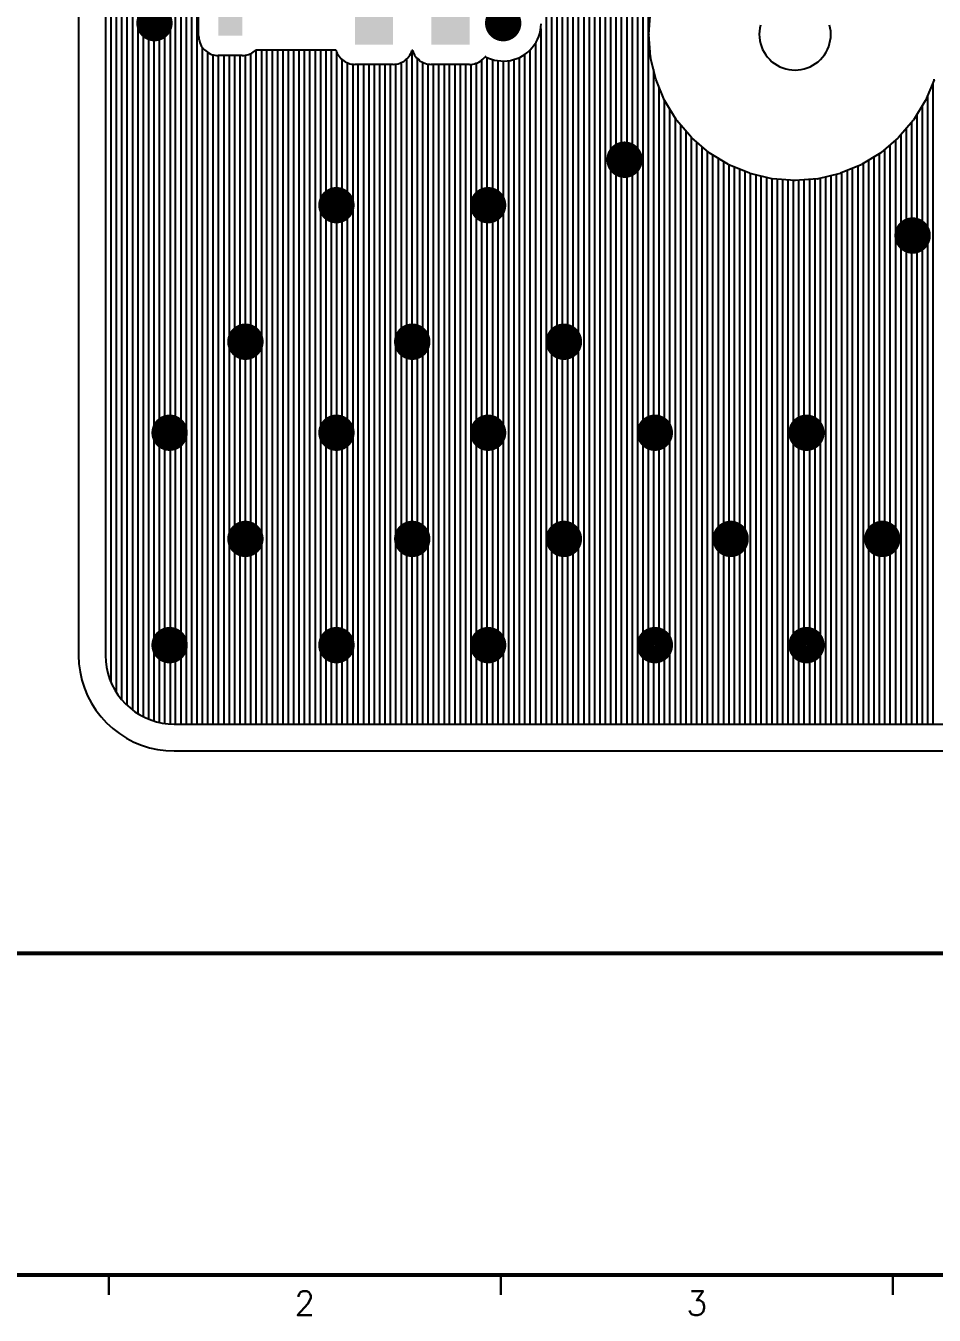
# Model space of a CAD drawing. Extents: x 295 to 953, y 10 to 290.
# Drawn here: x 530.4 to 643.4, y 10 to 170.3 of the extents above; entities that cross this region are included whole.
import ezdxf
from ezdxf.enums import TextEntityAlignment as Align

# ---------------------------------------------------------------- set-up
doc = ezdxf.new("R2010")
doc.units = 0
doc.header["$LTSCALE"] = 5
doc.header["$MEASUREMENT"] = 0
doc.layers.get('0').update_dxf_attribs({"linetype": 'CONTINUOUS', "lineweight": 25})
doc.layers.add('6', color=6, linetype='CONTINUOUS', lineweight=13)
for name, color, linetype in [('ART001_PHO', 7, 'CONTINUOUS'), ('문자', 4, 'CONTINUOUS'), ('테두리', 3, 'CONTINUOUS')]:
    doc.layers.add(name, color=color, linetype=linetype)
doc.styles.get("Standard").update_dxf_attribs({"font": 'simplex.shx'})
doc.styles.add('굴림체', font='')
doc.styles.get('굴림체').set_extended_font_data('GulimChe')

# ---------------------------------------------------------------- blocks, each defined once
blk = doc.blocks.new('C')
at = {"layer": '테두리'}
for points, const_width in [([(15, 285), (15, 15), (405, 15), (405, 285), (15, 285)], 0.5), ([(15, 55), (405, 55)], 0.5), ([(63.75, 12.5), (63.75, 15)], 0.3), ([(112.5, 12.5), (112.5, 15)], 0.3), ([(161.25, 12.5), (161.25, 15)], 0.3)]:
    blk.add_lwpolyline(points, dxfattribs=dict(at, const_width=const_width))
at = {"layer": '문자'}
for s, p in [('2', (88.12, 11.5)), ('3', (136.88, 11.5))]:
    blk.add_text(s, height=3, dxfattribs=at).set_placement(p, align=Align.MIDDLE)

msp = doc.modelspace()

# ---------------------------------------------------------------- linework, layer by layer
at = {"color": 7, "const_width": 2.26}
for points in [[(546.41, 171.76, 1), (546.41, 169.5, 1)], [(589.78, 171.76, 1), (589.78, 169.5, 1)], [(604.87, 154.79, 1), (604.87, 152.52, 1)], [(569.04, 149.13, 1), (569.04, 146.87, 1)], [(587.9, 149.13, 1), (587.9, 146.87, 1)], [(640.7, 145.36, 1), (640.7, 143.09, 1)], [(557.72, 132.16, 1), (557.72, 129.89, 1)], [(578.47, 132.16, 1), (578.47, 129.89, 1)], [(597.33, 132.16, 1), (597.33, 129.89, 1)], [(548.29, 120.84, 1), (548.29, 118.58, 1)], [(569.04, 120.84, 1), (569.04, 118.58, 1)], [(587.9, 120.84, 1), (587.9, 118.58, 1)], [(608.64, 120.84, 1), (608.64, 118.58, 1)], [(627.5, 120.84, 1), (627.5, 118.58, 1)], [(557.72, 107.64, 1), (557.72, 105.38, 1)], [(578.47, 107.64, 1), (578.47, 105.38, 1)], [(597.33, 107.64, 1), (597.33, 105.38, 1)], [(618.07, 107.64, 1), (618.07, 105.38, 1)], [(636.93, 107.64, 1), (636.93, 105.38, 1)], [(548.29, 94.44, 1), (548.29, 92.17, 1)], [(569.04, 94.44, 1), (569.04, 92.17, 1)], [(587.9, 94.44, 1), (587.9, 92.17, 1)], [(608.64, 94.44, 1), (608.64, 92.17, 1)], [(627.5, 94.44, 1), (627.5, 92.17, 1)]]:
    msp.add_lwpolyline(points, format="xyb", close=True, dxfattribs=at)
at = {"color": 7}
msp.add_solid([(554.35, 172.62), (557.32, 172.62), (554.35, 169.06), (557.32, 169.06)], dxfattribs=at)
at = {"layer": 'ART001_PHO', "color": 7}
for p, q in [((541.65, 251.05), (541.65, 87.45)), ((540.99, 249.78), (540.99, 88.72)), ((536.98, 246.47), (536.98, 92.03)), ((540.32, 246.47), (540.32, 92.03)), ((542.32, 192.8), (542.32, 86.53)), ((542.99, 191.9), (542.99, 85.83)), ((543.66, 191.32), (543.66, 85.26)), ((544.33, 190.92), (544.33, 84.79)), ((544.99, 190.65), (544.99, 84.41)), ((545.66, 190.49), (545.66, 84.11)), ((546.33, 190.43), (546.33, 83.87)), ((547, 190.47), (547, 83.69)), ((547.67, 190.61), (547.67, 83.57)), ((607.14, 186.91), (607.14, 83.49)), ((607.81, 186.74), (607.81, 83.49)), ((548.34, 183.98), (548.34, 83.51)), ((597.12, 180.01), (597.12, 83.49)), ((597.79, 179.63), (597.79, 83.49)), ((606.47, 179.77), (606.47, 83.49)), ((595.78, 178.64), (595.78, 83.49)), ((596.45, 179.22), (596.45, 83.49)), ((598.45, 179.05), (598.45, 83.49)), ((599.12, 178.78), (599.12, 83.49)), ((599.79, 178.71), (599.79, 83.49)), ((600.46, 178.71), (600.46, 83.49)), ((601.13, 178.71), (601.13, 83.49)), ((601.8, 178.71), (601.8, 83.49)), ((602.46, 178.71), (602.46, 83.49)), ((603.13, 178.71), (603.13, 83.49)), ((603.8, 178.71), (603.8, 83.49)), ((604.47, 178.71), (604.47, 83.49)), ((605.14, 178.8), (605.14, 83.49)), ((605.81, 179.11), (605.81, 83.49)), ((595.11, 177.9), (595.11, 83.49)), ((549, 175.59), (549, 83.49)), ((549.67, 174.43), (549.67, 83.49)), ((550.34, 173.97), (550.34, 83.49)), ((551.01, 173.76), (551.01, 83.49)), ((551.68, 173.73), (551.68, 83.49)), ((551.9, 169.06), (551.9, 172.62)), ((607.89, 169.28), (608.11, 172.07)), ((594.41, 169.75), (594.47, 170.15)), ((594.45, 169.93), (594.45, 83.49)), ((594.47, 170.15), (594.5, 170.55)), ((621.69, 170.02), (621.64, 169.64)), ((621.77, 170.4), (621.69, 170.02)), ((630.46, 170.02), (630.38, 170.4)), ((630.52, 169.64), (630.46, 170.02)), ((551.9, 169.06), (551.91, 168.84)), ((551.91, 168.84), (551.94, 168.63)), ((551.94, 168.63), (551.99, 168.42)), ((551.99, 168.42), (552.05, 168.22)), ((593.86, 168.26), (594.04, 168.61)), ((594.04, 168.61), (594.2, 168.98)), ((594.2, 168.98), (594.32, 169.36)), ((594.32, 169.36), (594.41, 169.75)), ((607.89, 169.28), (607.89, 169.25)), ((607.89, 169.25), (607.89, 169.22)), ((608.11, 166.43), (607.89, 169.22)), ((621.64, 169.64), (621.62, 169.25)), ((621.62, 169.25), (621.64, 168.86)), ((621.64, 168.86), (621.69, 168.48)), ((621.69, 168.48), (621.77, 168.1)), ((630.38, 168.1), (630.46, 168.48)), ((630.46, 168.48), (630.52, 168.86)), ((630.53, 169.25), (630.52, 169.64)), ((630.52, 168.86), (630.53, 169.25)), ((552.05, 168.22), (552.13, 168.02)), ((552.13, 168.02), (552.23, 167.83)), ((552.23, 167.83), (552.34, 167.65)), ((552.34, 167.65), (552.48, 167.48)), ((552.35, 167.65), (552.35, 83.49)), ((552.48, 167.48), (552.62, 167.32)), ((552.62, 167.32), (552.78, 167.18)), ((552.78, 167.18), (552.95, 167.05)), ((552.95, 167.05), (553.13, 166.93)), ((553.01, 167), (553.01, 83.49)), ((553.13, 166.93), (553.32, 166.83)), ((553.32, 166.83), (553.51, 166.75)), ((553.51, 166.75), (553.72, 166.69)), ((557.93, 166.68), (558.12, 166.74)), ((558.12, 166.74), (558.31, 166.82)), ((558.31, 166.82), (558.5, 166.91)), ((558.36, 166.84), (558.36, 83.49)), ((558.5, 166.91), (558.67, 167.01)), ((558.67, 167.01), (558.84, 167.13)), ((558.84, 167.13), (558.99, 167.26)), ((559, 167.27), (558.99, 167.26)), ((559.01, 167.27), (559, 167.27)), ((559, 167.27), (559, 167.27)), ((559, 167.27), (559, 167.27)), ((559, 167.27), (559, 167.27)), ((559.02, 167.27), (559.01, 167.27)), ((559.01, 167.27), (559.01, 167.27)), ((559.01, 167.27), (559.01, 167.27)), ((568.96, 167.27), (559.02, 167.27)), ((559.02, 167.27), (559.02, 167.27)), ((559.03, 167.27), (559.03, 83.49)), ((559.7, 167.27), (559.7, 83.49)), ((560.36, 167.27), (560.36, 83.49)), ((561.03, 167.27), (561.03, 83.49)), ((561.7, 167.27), (561.7, 83.49)), ((562.37, 167.27), (562.37, 83.49)), ((563.04, 167.27), (563.04, 83.49)), ((563.71, 167.27), (563.71, 83.49)), ((564.37, 167.27), (564.37, 83.49)), ((565.04, 167.27), (565.04, 83.49)), ((565.71, 167.27), (565.71, 83.49)), ((566.38, 167.27), (566.38, 83.49)), ((567.05, 167.27), (567.05, 83.49)), ((567.72, 167.27), (567.72, 83.49)), ((568.38, 167.27), (568.38, 83.49)), ((568.97, 167.27), (568.96, 167.27)), ((568.96, 167.27), (568.96, 167.27)), ((568.98, 167.27), (568.97, 167.27)), ((568.97, 167.27), (568.97, 167.27)), ((568.97, 167.27), (568.97, 167.27)), ((568.97, 167.27), (568.97, 167.27)), ((568.99, 167.26), (568.98, 167.27)), ((568.98, 167.27), (568.98, 167.27)), ((568.98, 167.27), (568.98, 167.27)), ((568.99, 167.25), (568.99, 167.26)), ((568.99, 167.26), (568.99, 167.26)), ((568.99, 167.26), (568.99, 167.26)), ((568.99, 167.26), (568.99, 167.26)), ((568.99, 167.25), (568.99, 167.25)), ((568.99, 167.25), (568.99, 167.25)), ((568.99, 167.25), (569.06, 167.05)), ((569.05, 167.08), (569.05, 83.49)), ((569.06, 167.05), (569.15, 166.86)), ((569.15, 166.86), (569.25, 166.68)), ((578.17, 166.67), (578.28, 166.85)), ((578.28, 166.85), (578.36, 167.03)), ((578.36, 167.03), (578.43, 167.23)), ((578.41, 167.15), (578.41, 83.49)), ((578.44, 167.24), (578.43, 167.23)), ((578.43, 167.23), (578.43, 167.23)), ((578.45, 167.25), (578.44, 167.25)), ((578.44, 167.25), (578.44, 167.25)), ((578.44, 167.25), (578.44, 167.24)), ((578.44, 167.24), (578.44, 167.24)), ((578.44, 167.24), (578.44, 167.24)), ((578.46, 167.26), (578.45, 167.25)), ((578.45, 167.25), (578.45, 167.25)), ((578.45, 167.25), (578.45, 167.25)), ((578.45, 167.25), (578.45, 167.25)), ((578.47, 167.26), (578.46, 167.26)), ((578.46, 167.26), (578.46, 167.26)), ((578.46, 167.26), (578.46, 167.26)), ((578.48, 167.26), (578.47, 167.26)), ((578.47, 167.26), (578.47, 167.26)), ((578.47, 167.26), (578.47, 167.26)), ((578.47, 167.26), (578.47, 167.26)), ((578.48, 167.25), (578.48, 167.26)), ((578.48, 167.26), (578.48, 167.26)), ((578.49, 167.25), (578.48, 167.25)), ((578.5, 167.25), (578.49, 167.25)), ((578.49, 167.25), (578.49, 167.25)), ((578.49, 167.25), (578.49, 167.25)), ((578.49, 167.25), (578.49, 167.25)), ((578.5, 167.24), (578.5, 167.25)), ((578.5, 167.23), (578.5, 167.24)), ((578.5, 167.24), (578.5, 167.24)), ((578.5, 167.24), (578.5, 167.24)), ((578.5, 167.23), (578.57, 167.04)), ((578.5, 167.23), (578.5, 167.23)), ((578.57, 167.04), (578.66, 166.85)), ((578.66, 166.85), (578.76, 166.67)), ((592.18, 166.57), (592.52, 166.79)), ((592.44, 166.74), (592.44, 83.49)), ((592.52, 166.79), (592.83, 167.03)), ((592.83, 167.03), (593.13, 167.31)), ((593.11, 167.29), (593.11, 83.49)), ((593.13, 167.31), (593.4, 167.6)), ((593.4, 167.6), (593.64, 167.92)), ((593.64, 167.92), (593.86, 168.26)), ((593.78, 168.12), (593.78, 83.49)), ((621.77, 168.1), (621.89, 167.73)), ((621.89, 167.73), (622.04, 167.37)), ((622.04, 167.37), (622.22, 167.02)), ((622.22, 167.02), (622.43, 166.69)), ((629.73, 166.69), (629.94, 167.02)), ((629.94, 167.02), (630.12, 167.37)), ((630.12, 167.37), (630.26, 167.73)), ((630.26, 167.73), (630.38, 168.1)), ((553.68, 166.7), (553.68, 83.49)), ((553.72, 166.69), (553.93, 166.64)), ((553.93, 166.64), (554.14, 166.61)), ((554.14, 166.61), (554.35, 166.61)), ((557.32, 166.61), (554.35, 166.61)), ((554.35, 166.61), (554.35, 83.49)), ((555.02, 166.61), (555.02, 83.49)), ((555.69, 166.61), (555.69, 83.49)), ((556.35, 166.61), (556.35, 83.49)), ((557.02, 166.61), (557.02, 83.49)), ((557.32, 166.61), (557.53, 166.61)), ((557.53, 166.61), (557.73, 166.64)), ((557.69, 166.63), (557.69, 83.49)), ((557.73, 166.64), (557.93, 166.68)), ((569.25, 166.68), (569.37, 166.51)), ((569.37, 166.51), (569.5, 166.34)), ((569.5, 166.34), (569.64, 166.19)), ((569.64, 166.19), (569.8, 166.05)), ((569.72, 166.12), (569.72, 83.49)), ((569.8, 166.05), (569.96, 165.93)), ((569.96, 165.93), (570.14, 165.82)), ((570.14, 165.82), (570.33, 165.73)), ((570.33, 165.73), (570.52, 165.65)), ((570.39, 165.7), (570.39, 83.49)), ((570.52, 165.65), (570.72, 165.59)), ((570.72, 165.59), (570.92, 165.54)), ((570.92, 165.54), (571.13, 165.52)), ((571.06, 165.52), (571.06, 83.49)), ((571.13, 165.52), (571.34, 165.51)), ((576.09, 165.51), (571.34, 165.51)), ((571.72, 165.51), (571.72, 83.49)), ((572.39, 165.51), (572.39, 83.49)), ((573.06, 165.51), (573.06, 83.49)), ((573.73, 165.51), (573.73, 83.49)), ((574.4, 165.51), (574.4, 83.49)), ((575.07, 165.51), (575.07, 83.49)), ((575.73, 165.51), (575.73, 83.49)), ((576.09, 165.51), (576.3, 165.52)), ((576.3, 165.52), (576.51, 165.54)), ((576.4, 165.53), (576.4, 83.49)), ((576.51, 165.54), (576.71, 165.59)), ((576.71, 165.59), (576.91, 165.65)), ((576.91, 165.65), (577.1, 165.72)), ((577.07, 165.71), (577.07, 83.49)), ((577.1, 165.72), (577.28, 165.82)), ((577.28, 165.82), (577.46, 165.92)), ((577.46, 165.92), (577.63, 166.05)), ((577.63, 166.05), (577.78, 166.18)), ((577.74, 166.14), (577.74, 83.49)), ((577.78, 166.18), (577.93, 166.33)), ((577.93, 166.33), (578.06, 166.49)), ((578.06, 166.49), (578.17, 166.67)), ((578.76, 166.67), (578.88, 166.5)), ((578.88, 166.5), (579.01, 166.33)), ((579.01, 166.33), (579.15, 166.18)), ((579.08, 166.26), (579.08, 83.49)), ((579.15, 166.18), (579.31, 166.05)), ((579.31, 166.05), (579.47, 165.92)), ((579.47, 165.92), (579.65, 165.82)), ((579.65, 165.82), (579.84, 165.72)), ((579.74, 165.77), (579.74, 83.49)), ((579.84, 165.72), (580.03, 165.65)), ((580.03, 165.65), (580.23, 165.59)), ((580.23, 165.59), (580.43, 165.54)), ((580.41, 165.55), (580.41, 83.49)), ((580.43, 165.54), (580.64, 165.52)), ((580.64, 165.52), (580.84, 165.51)), ((585.6, 165.51), (580.84, 165.51)), ((581.08, 165.51), (581.08, 83.49)), ((581.75, 165.51), (581.75, 83.49)), ((582.42, 165.51), (582.42, 83.49)), ((583.08, 165.51), (583.08, 83.49)), ((583.75, 165.51), (583.75, 83.49)), ((584.42, 165.51), (584.42, 83.49)), ((585.09, 165.51), (585.09, 83.49)), ((585.6, 165.51), (585.8, 165.51)), ((585.76, 165.51), (585.76, 83.49)), ((585.8, 165.51), (586, 165.54)), ((586, 165.54), (586.2, 165.58)), ((586.2, 165.58), (586.39, 165.64)), ((586.39, 165.64), (586.58, 165.71)), ((586.43, 165.65), (586.43, 83.49)), ((586.58, 165.71), (586.76, 165.8)), ((586.76, 165.8), (586.94, 165.91)), ((586.94, 165.91), (587.1, 166.02)), ((587.09, 166.02), (587.09, 83.49)), ((587.1, 166.02), (587.26, 166.15)), ((587.26, 166.15), (587.4, 166.3)), ((587.4, 166.3), (587.53, 166.45)), ((587.54, 166.46), (587.53, 166.46)), ((587.53, 166.46), (587.53, 166.45)), ((587.55, 166.47), (587.54, 166.46)), ((587.54, 166.46), (587.54, 166.46)), ((587.54, 166.46), (587.54, 166.46)), ((587.54, 166.46), (587.54, 166.46)), ((587.56, 166.47), (587.55, 166.47)), ((587.55, 166.47), (587.55, 166.47)), ((587.55, 166.47), (587.55, 166.47)), ((587.55, 166.47), (587.55, 166.47)), ((587.57, 166.47), (587.56, 166.47)), ((587.56, 166.47), (587.56, 166.47)), ((587.56, 166.47), (587.56, 166.47)), ((587.58, 166.47), (587.57, 166.47)), ((587.57, 166.47), (587.57, 166.47)), ((587.57, 166.47), (587.57, 166.47)), ((587.58, 166.46), (587.58, 166.47)), ((587.58, 166.46), (587.94, 166.29)), ((587.76, 166.37), (587.76, 83.49)), ((587.94, 166.29), (588.32, 166.15)), ((588.32, 166.15), (588.7, 166.04)), ((588.43, 166.11), (588.43, 83.49)), ((588.7, 166.04), (589.09, 165.97)), ((589.09, 165.97), (589.49, 165.93)), ((589.1, 165.97), (589.1, 83.49)), ((589.49, 165.93), (589.89, 165.92)), ((589.77, 165.92), (589.77, 83.49)), ((589.89, 165.92), (590.29, 165.94)), ((590.29, 165.94), (590.69, 166)), ((590.44, 165.96), (590.44, 83.49)), ((590.69, 166), (591.08, 166.1)), ((591.08, 166.1), (591.46, 166.22)), ((591.1, 166.1), (591.1, 83.49)), ((591.46, 166.22), (591.83, 166.38)), ((591.77, 166.36), (591.77, 83.49)), ((591.83, 166.38), (592.18, 166.57)), ((608.11, 166.43), (608.11, 166.4)), ((608.11, 166.4), (608.12, 166.37)), ((608.77, 163.66), (608.12, 166.37)), ((622.43, 166.69), (622.66, 166.39)), ((622.66, 166.39), (622.93, 166.1)), ((622.93, 166.1), (623.21, 165.84)), ((623.21, 165.84), (623.52, 165.6)), ((623.52, 165.6), (623.85, 165.39)), ((623.85, 165.39), (624.19, 165.21)), ((624.19, 165.21), (624.55, 165.06)), ((627.6, 165.06), (627.96, 165.21)), ((627.96, 165.21), (628.31, 165.39)), ((628.31, 165.39), (628.63, 165.6)), ((628.63, 165.6), (628.94, 165.84)), ((628.94, 165.84), (629.23, 166.1)), ((629.23, 166.1), (629.49, 166.39)), ((629.49, 166.39), (629.73, 166.69)), ((608.48, 164.86), (608.48, 83.49)), ((608.77, 163.66), (608.78, 163.63)), ((608.78, 163.63), (608.79, 163.6)), ((609.86, 161.02), (608.79, 163.6)), ((624.55, 165.06), (624.92, 164.95)), ((624.92, 164.95), (625.3, 164.86)), ((625.3, 164.86), (625.69, 164.81)), ((625.69, 164.81), (626.08, 164.79)), ((626.08, 164.79), (626.47, 164.81)), ((626.47, 164.81), (626.85, 164.86)), ((626.85, 164.86), (627.23, 164.95)), ((627.23, 164.95), (627.6, 165.06)), ((643.37, 163.6), (642.3, 161.02)), ((643.37, 163.6), (643.38, 163.63)), ((643.38, 163.63), (643.39, 163.66)), ((609.15, 162.73), (609.15, 83.49)), ((643.23, 163.26), (643.23, 83.49)), ((609.81, 161.12), (609.81, 83.49)), ((609.86, 161.02), (609.87, 160.99)), ((609.87, 160.99), (609.88, 160.96)), ((611.34, 158.58), (609.88, 160.96)), ((642.27, 160.96), (640.81, 158.58)), ((641.89, 160.34), (641.89, 83.49)), ((642.27, 160.96), (642.29, 160.99)), ((642.29, 160.99), (642.3, 161.02)), ((642.56, 161.65), (642.56, 83.49)), ((610.48, 159.99), (610.48, 83.49)), ((611.15, 158.9), (611.15, 83.49)), ((641.22, 159.25), (641.22, 83.49)), ((611.34, 158.58), (611.36, 158.56)), ((611.36, 158.56), (611.38, 158.53)), ((613.19, 156.41), (611.38, 158.53)), ((611.82, 158.02), (611.82, 83.49)), ((612.49, 157.23), (612.49, 83.49)), ((640.78, 158.53), (638.96, 156.41)), ((639.89, 157.49), (639.89, 83.49)), ((640.55, 158.27), (640.55, 83.49)), ((640.78, 158.53), (640.79, 158.56)), ((640.79, 158.56), (640.81, 158.58)), ((613.16, 156.45), (613.16, 83.49)), ((613.19, 156.41), (613.21, 156.39)), ((613.21, 156.39), (613.24, 156.37)), ((615.36, 154.55), (613.24, 156.37)), ((613.82, 155.86), (613.82, 83.49)), ((638.92, 156.37), (636.79, 154.55)), ((638.55, 156.05), (638.55, 83.49)), ((638.92, 156.37), (638.94, 156.39)), ((638.94, 156.39), (638.96, 156.41)), ((639.22, 156.71), (639.22, 83.49)), ((614.49, 155.29), (614.49, 83.49)), ((615.16, 154.72), (615.16, 83.49)), ((615.36, 154.55), (615.38, 154.53)), ((615.38, 154.53), (615.41, 154.52)), ((617.79, 153.05), (615.41, 154.52)), ((615.83, 154.26), (615.83, 83.49)), ((636.75, 154.52), (634.36, 153.05)), ((635.88, 153.98), (635.88, 83.49)), ((636.54, 154.39), (636.54, 83.49)), ((636.75, 154.52), (636.77, 154.53)), ((636.77, 154.53), (636.79, 154.55)), ((637.21, 154.91), (637.21, 83.49)), ((637.88, 155.48), (637.88, 83.49)), ((616.5, 153.85), (616.5, 83.49)), ((617.17, 153.44), (617.17, 83.49)), ((617.79, 153.05), (617.82, 153.04)), ((617.82, 153.04), (617.85, 153.03)), ((617.83, 153.03), (617.83, 83.49)), ((620.43, 151.96), (617.85, 153.03)), ((618.5, 152.76), (618.5, 83.49)), ((619.17, 152.48), (619.17, 83.49)), ((634.31, 153.03), (631.73, 151.96)), ((632.54, 152.29), (632.54, 83.49)), ((633.2, 152.57), (633.2, 83.49)), ((633.87, 152.85), (633.87, 83.49)), ((634.31, 153.03), (634.34, 153.04)), ((634.34, 153.04), (634.36, 153.05)), ((634.54, 153.16), (634.54, 83.49)), ((635.21, 153.57), (635.21, 83.49)), ((619.84, 152.2), (619.84, 83.49)), ((620.43, 151.96), (620.46, 151.95)), ((620.46, 151.95), (620.48, 151.94)), ((623.2, 151.29), (620.48, 151.94)), ((620.51, 151.93), (620.51, 83.49)), ((621.18, 151.77), (621.18, 83.49)), ((621.84, 151.61), (621.84, 83.49)), ((622.51, 151.45), (622.51, 83.49)), ((623.18, 151.29), (623.18, 83.49)), ((623.2, 151.29), (623.23, 151.28)), ((623.23, 151.28), (623.26, 151.28)), ((626.05, 151.06), (623.26, 151.28)), ((623.85, 151.23), (623.85, 83.49)), ((624.52, 151.18), (624.52, 83.49)), ((625.18, 151.13), (625.18, 83.49)), ((625.85, 151.07), (625.85, 83.49)), ((626.05, 151.06), (626.08, 151.06)), ((626.08, 151.06), (626.11, 151.06)), ((628.89, 151.28), (626.11, 151.06)), ((626.52, 151.09), (626.52, 83.49)), ((627.19, 151.14), (627.19, 83.49)), ((627.86, 151.2), (627.86, 83.49)), ((628.53, 151.25), (628.53, 83.49)), ((628.89, 151.28), (628.92, 151.28)), ((628.92, 151.28), (628.95, 151.29)), ((631.67, 151.94), (628.95, 151.29)), ((629.19, 151.35), (629.19, 83.49)), ((629.86, 151.51), (629.86, 83.49)), ((630.53, 151.67), (630.53, 83.49)), ((631.2, 151.83), (631.2, 83.49)), ((631.67, 151.94), (631.7, 151.95)), ((631.7, 151.95), (631.73, 151.96)), ((631.87, 152.02), (631.87, 83.49)), ((536.98, 92.03), (537.02, 90.99)), ((540.32, 92.03), (540.35, 91.28)), ((537.02, 90.99), (537.16, 89.97)), ((537.16, 89.97), (537.38, 88.95)), ((540.35, 91.28), (540.45, 90.55)), ((540.45, 90.55), (540.61, 89.82)), ((540.61, 89.82), (540.83, 89.11)), ((537.38, 88.95), (537.69, 87.97)), ((540.83, 89.11), (541.12, 88.42)), ((541.12, 88.42), (541.46, 87.76)), ((537.69, 87.97), (538.09, 87.01)), ((538.09, 87.01), (538.57, 86.09)), ((541.46, 87.76), (541.86, 87.13)), ((541.86, 87.13), (542.32, 86.54)), ((538.57, 86.09), (539.13, 85.21)), ((539.13, 85.21), (539.76, 84.39)), ((542.32, 86.54), (542.82, 85.99)), ((542.82, 85.99), (543.37, 85.49)), ((543.37, 85.49), (543.96, 85.03)), ((543.96, 85.03), (544.59, 84.63)), ((539.76, 84.39), (540.46, 83.63)), ((540.46, 83.63), (541.22, 82.93)), ((544.59, 84.63), (545.25, 84.29)), ((545.25, 84.29), (545.94, 84)), ((545.94, 84), (546.65, 83.78)), ((546.65, 83.78), (547.37, 83.62)), ((547.37, 83.62), (548.11, 83.52)), ((548.11, 83.52), (548.86, 83.49)), ((548.86, 83.49), (822.1, 83.49)), ((541.22, 82.93), (542.04, 82.3)), ((542.04, 82.3), (542.92, 81.74)), ((542.92, 81.74), (543.84, 81.26)), ((543.84, 81.26), (544.79, 80.87)), ((544.79, 80.87), (545.78, 80.55)), ((545.78, 80.55), (546.79, 80.33)), ((546.79, 80.33), (547.82, 80.19)), ((547.82, 80.19), (548.86, 80.15)), ((548.86, 80.15), (822.1, 80.15))]:
    msp.add_line(p, q, dxfattribs=at)
for points in [[(571.34, 173.3), (576.09, 173.3), (571.34, 167.96), (576.09, 167.96)], [(580.84, 173.3), (585.6, 173.3), (580.84, 167.96), (585.6, 167.96)]]:
    msp.add_solid(points, dxfattribs=at)

# ---------------------------------------------------------------- block references
msp.add_blockref('C', (476.98, 0))

# ---------------------------------------------------------------- texts
at = {"layer": '6', "color": 4, "insert": (573.67, 73.54), "char_height": 3, "width": 36.962, "attachment_point": 4, "style": '굴림체'}
msp.add_mtext('{\\f굴림|b0|i0|c129;\\C7;', dxfattribs=at)

doc.saveas('drawing.dxf')
